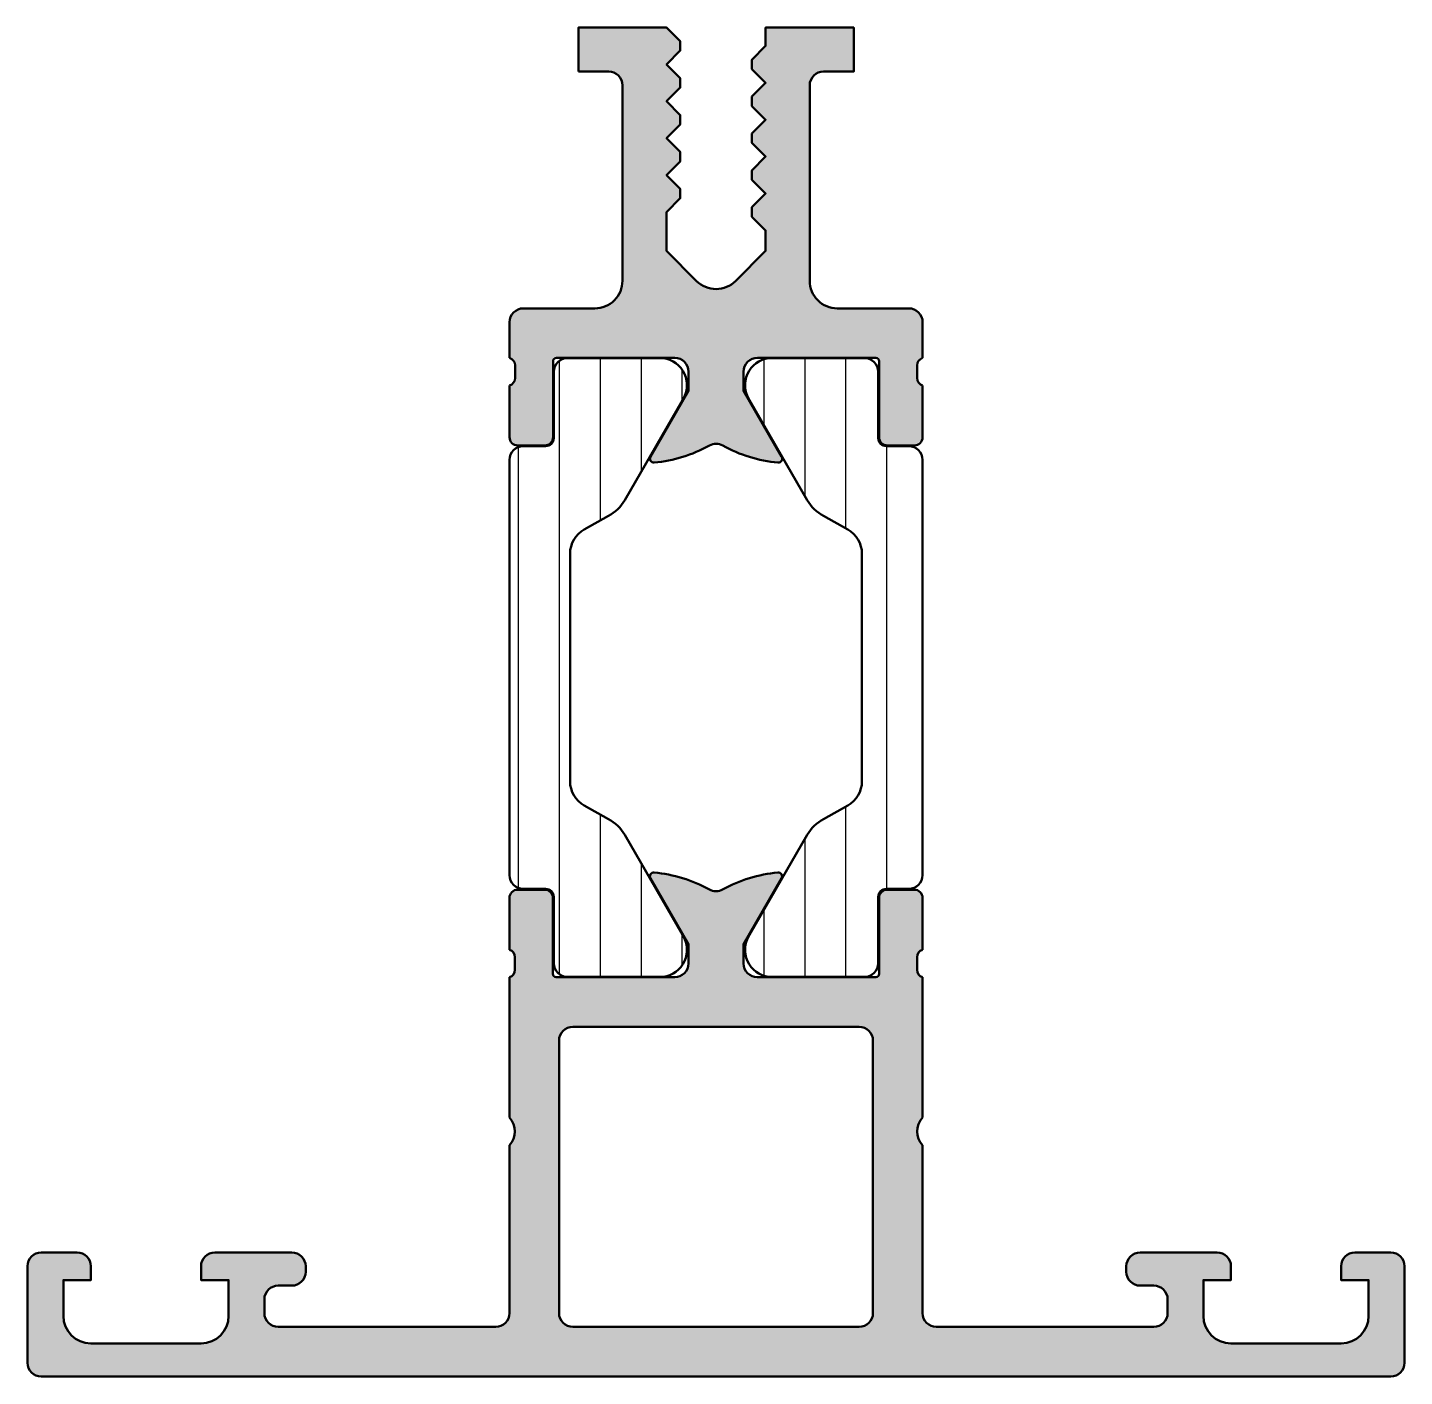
# Model space of a CAD drawing. Extents: x 0 to 50, y 0 to 49.
import ezdxf

# ---------------------------------------------------------------- set-up
doc = ezdxf.new("R2010")
doc.units = 0
for name, color, linetype, lineweight in [('0S-Alu contour', 7, 'Continuous', 50), ('0S-Alu hatch', 252, 'Continuous', 25), ('0S-Plastic contour', 254, 'Continuous', 50), ('0S-Plastic hatch', 253, 'Continuous', 25)]:
    doc.layers.add(name, color=color, linetype=linetype, lineweight=lineweight)
pattern_1 = [(90, (0, 0), (-1.4859, 0), [])]

# ---------------------------------------------------------------- blocks, each defined once
blk = doc.blocks.new('182980__7C11D8FB_0CF7_4A8F_8406_212386BD556A_')
at = {"layer": '0S-Alu hatch'}
h = blk.add_hatch(color=256, dxfattribs=at)
edge = h.paths.add_edge_path()
edge.add_ellipse((16.97482916769313, 8.900002002716068), major_axis=(-0.7255463557204891, 0), ratio=1, start_angle=136.3714457846735, end_angle=223.6285542153258, ccw=False)
edge.add_line((17.5, 8.399389266967773), (17.5, 2.299873352050778))
edge.add_ellipse((17.00014272224261, 2.299860329515201), major_axis=(-0.4998572779270275, 0), ratio=1, start_angle=89.9985073012644, end_angle=180.0014926988847, ccw=False)
edge.add_line((17.00012969970704, 1.800003051757808), (9.100006103515632, 1.800003051757812))
edge.add_ellipse((9.100030243270536, 2.300027191512723), major_axis=(-0.5000241403376104, 0), ratio=1, start_angle=0.0027660786490741884, end_angle=89.99723392139799, ccw=False)
edge.add_line((8.600006103515625, 2.300003051757408), (8.600006103515625, 2.799995422363288))
edge.add_ellipse((9.100039570247468, 2.799961955631437), major_axis=(-0.5000334678517899, 0), ratio=1, start_angle=270.00383474829863, end_angle=359.9961652517401, ccw=False)
edge.add_line((9.100006103515625, 3.299995422363281), (9.600006103515625, 3.29999542236328))
edge.add_arc((9.600016185610272, 3.799985340268632), 0.4999899180070022, 269.9988446537596, 360.0011553462965)
edge.add_line((10.10000610351562, 3.79999542236377), (10.10000610351562, 3.999999999999998))
edge.add_arc((9.600013538166358, 4.000007434650731), 0.4999925654045416, 359.9991480391321, 450.0008519608847)
edge.add_line((9.60000610351564, 4.499999999999998), (6.800018310546853, 4.5))
edge.add_arc((6.800021051414475, 3.9999972591324), 0.5000027408751186, 90.00031407857217, 179.9996859215192)
edge.add_line((6.300018310546869, 3.999999999999224), (6.300018310546867, 3.5))
edge.add_line((6.300018310546867, 3.5), (7.300018310546867, 3.5))
edge.add_line((7.300018310546867, 3.5), (7.300018310546867, 2.199996948242192))
edge.add_ellipse((6.299998503320599, 2.200016755468455), major_axis=(-1.000019807422427, 0), ratio=1, start_angle=90.00113484799061, end_angle=179.9988651523921, ccw=False)
edge.add_line((6.300018310546867, 1.199996948242187), (2.300018310546875, 1.199996948242187))
edge.add_ellipse((2.300038117773153, 2.20001675546848), major_axis=(-1.000019807422452, 0), ratio=1, start_angle=0.0011348482502739898, end_angle=89.99886515200882, ccw=False)
edge.add_line((1.300018310546861, 2.199996948237678), (1.300018310546867, 3.5))
edge.add_line((1.300018310546867, 3.5), (2.300018310546867, 3.5))
edge.add_line((2.300018310546867, 3.5), (2.300018310546867, 4))
edge.add_arc((1.800015569679274, 3.999997259132399), 0.5000027408750986, 0.0003140784807261, 89.99968592143028)
edge.add_line((1.800018310546875, 4.499999999999985), (0.5000000000000071, 4.499999999999999))
edge.add_arc((0.5000552613421334, 3.999944738657865), 0.5000552643956128, 90.00633178351664, 179.99366821645)
edge.add_line((-8e-16, 4.000000000000282), (-7.1e-15, 0.4999923706054697))
edge.add_arc((0.5000394571300788, 0.5000394577903686), 0.5000394593471139, 180.0053953680964, 269.9954789027448)
edge.add_line((0.5000000000000073, -3e-15), (49.5, 0))
edge.add_arc((49.49996054780361, 0.5000394528566006), 0.5000394544129535, 270.0045205319861, 359.9946051972709)
edge.add_line((50, 0.4999923706055203), (50, 4))
edge.add_arc((49.49994489644383, 3.999944896443836), 0.5000551065922316, 0.0063137065699082, 89.99368629343218)
edge.add_line((49.5, 4.5), (48.19998168945312, 4.5))
edge.add_arc((48.19998443032073, 3.999997259132392), 0.5000027408751199, 90.00031407857054, 179.9996859215192)
edge.add_line((47.69998168945313, 3.999999999999216), (47.69998168945313, 3.5))
edge.add_line((47.69998168945313, 3.5), (48.69998168945312, 3.5))
edge.add_line((48.69998168945312, 3.5), (48.69998168945312, 2.199996948242186))
edge.add_ellipse((47.69996188222684, 2.200016755468469), major_axis=(-1.000019807422439, 0), ratio=1, start_angle=90.00113484799141, end_angle=179.9988651523921, ccw=False)
edge.add_line((47.69998168945313, 1.199996948242187), (43.69998168945312, 1.199996948242187))
edge.add_ellipse((43.70000150926308, 2.20001676805215), major_axis=(-1.000019820006371, 0), ratio=1, start_angle=0.0011355686983733904, end_angle=89.99886443104532, ccw=False)
edge.add_line((42.69998168945313, 2.199996948246661), (42.69998168945313, 3.499999999999999))
edge.add_line((42.69998168945313, 3.499999999999999), (43.69998168945312, 3.5))
edge.add_line((43.69998168945312, 3.5), (43.69998168945312, 4))
edge.add_arc((43.19997894858551, 3.999997259132392), 0.5000027408751199, 0.0003140784807261, 89.99968592142947)
edge.add_line((43.19998168945312, 4.5), (40.39999389648437, 4.5))
edge.add_arc((40.39998662001301, 4.000007276471371), 0.4999927235815766, 89.99916616566739, 180.0008338344376)
edge.add_line((39.89999389648438, 3.99999999999909), (39.89999389648438, 3.799995422363282))
edge.add_arc((40.39998381438971, 3.79998534026862), 0.4999899180069894, 179.9988446537035, 270.0011553462419)
edge.add_line((40.39999389648437, 3.299995422363282), (40.89999389648437, 3.299995422363281))
edge.add_ellipse((40.89996050886197, 2.79996203474088), major_axis=(-0.5000333887370598, 0), ratio=1, start_angle=180.0038256842582, end_angle=269.9961743157635, ccw=False)
edge.add_line((41.39999389648437, 2.799995422363475), (41.39999389648437, 2.30000305175781))
edge.add_ellipse((40.89996975672945, 2.300027191512736), major_axis=(-0.500024140337627, 0), ratio=1, start_angle=90.00276607860542, end_angle=179.9972339216146, ccw=False)
edge.add_line((40.89999389648438, 1.800003051757811), (33.00072479248047, 1.800003051757812))
edge.add_ellipse((33.00071185220116, 2.300714903958972), major_axis=(-0.5007118523683728, 0), ratio=1, start_angle=-0.00148073889670286, end_angle=90.0014807386462, ccw=False)
edge.add_line((32.5, 2.300727844240484), (32.5, 8.399389266967773))
edge.add_ellipse((33.02516353805666, 8.900002002716066), major_axis=(-0.7255410759547516, 0), ratio=1, start_angle=-43.628951661219105, end_angle=43.62895166121922, ccw=False)
edge.add_line((32.5, 9.400614738464359), (32.5, 14.49999999999999))
edge.add_ellipse((32.57883644654305, 14.76752059199311), major_axis=(-0.2788950563274344, 0), ratio=1, start_angle=-1.164589374097602, end_angle=73.58012358050792, ccw=False)
edge.add_line((32.29999899999999, 14.77318899999149), (32.299999, 15.22678299999148))
edge.add_ellipse((32.57886709564316, 15.23244365946856), major_axis=(-0.2789255417371438, 0), ratio=1, start_angle=-73.57540544464632, end_angle=1.162870072890314, ccw=False)
edge.add_line((32.5, 15.49998699999149), (32.5, 17.379998))
edge.add_arc((32.19999999999999, 17.379998), 0.3000000000000043, 0, 90)
edge.add_line((32.19999999999999, 17.67999800000001), (31.22002568095721, 17.679998))
edge.add_arc((31.2200256809572, 17.379998), 0.2999999999999971, 89.99999999999864, 180)
edge.add_line((30.92002568095721, 17.379998), (30.92002568095721, 14.62))
edge.add_ellipse((30.80003331035173, 14.62000000000001), major_axis=(-0.1199923706054804, 0), ratio=1, start_angle=90.00000000000341, end_angle=180, ccw=False)
edge.add_line((30.80003331035173, 14.50000762939453), (26.5, 14.50000762939453))
edge.add_ellipse((26.49998695941761, 14.99999458867136), major_axis=(-0.499986959446895, 0), ratio=1, start_angle=-0.0006201089120168035, end_angle=90.00149437964171, ccw=False)
edge.add_line((26, 15.00000000000134), (26, 15.70000457763672))
edge.add_line((26, 15.70000457763672), (27.38140259172144, 18.09267191012677))
edge.add_arc((27.2601589356456, 18.16267173770775), 0.1400000000000063, 330.0000814796153, 455.3114596295713)
edge.add_arc((27.72202893324025, 13.19466785351527), 5.12942747096595, 95.31145962957424, 118.9170558925146)
edge.add_ellipse((24.99995884656148, 18.12222182014767), major_axis=(-0.499999999999994, 0), ratio=1, start_angle=61.0799284983778, end_angle=118.917055892516, ccw=False)
edge.add_arc((22.2783645040374, 13.19614163861256), 5.127907401527864, 61.07992849837912, 84.69171343872027)
edge.add_arc((22.73981874182895, 18.16265754341349), 0.1399999999999993, 84.69171343872083, 209.9999185203798)
edge.add_line((22.61857508575312, 18.09265771583253), (23.99996948242188, 15.7000045776367))
edge.add_line((23.99996948242188, 15.7000045776367), (23.99996948242187, 15))
edge.add_ellipse((23.4999930252643, 14.99998408625106), major_axis=(-0.4999764574108247, 0), ratio=1, start_angle=89.9973020619488, end_angle=180.0018236671036, ccw=False)
edge.add_line((23.49996948242188, 14.50000762939453), (19.19989183891538, 14.50000017325035))
edge.add_ellipse((19.19989183891538, 14.62), major_axis=(-0.1199998267496465, 0), ratio=1, start_angle=0, end_angle=90, ccw=False)
edge.add_line((19.07989201216574, 14.62), (19.07989201216574, 17.379998))
edge.add_arc((18.77989201216573, 17.379998), 0.3000000000000114, 0, 89.99999999999864)
edge.add_line((18.77989201216574, 17.67999800000001), (17.79991769312296, 17.679998))
edge.add_arc((17.79991769312295, 17.379998), 0.2999999999999971, 89.99999999999729, 180)
edge.add_line((17.49991769312295, 17.379998), (17.49991769312294, 15.4999869999915))
edge.add_ellipse((17.42105059747979, 15.23244365946857), major_axis=(-0.2789255417371352, 0), ratio=1, start_angle=178.8371299271085, end_angle=253.5754054446472, ccw=False)
edge.add_line((17.69991869312294, 15.22678299999149), (17.69991869312295, 14.77318899999148))
edge.add_ellipse((17.42119599720329, 14.76752292472626), major_axis=(-0.278780281995756, 0), ratio=1, start_angle=106.4198764194916, end_angle=181.1645893740935, ccw=False)
edge.add_line((17.49999999999999, 14.50011242610504), (17.50000000000001, 9.400614738464355))
edge = h.paths.add_edge_path()
edge.add_line((19.30001831054688, 2.300727844238286), (19.30001831054687, 12.20030212402344))
edge.add_ellipse((19.80088856640577, 12.19943130707693), major_axis=(-0.500871012862905, 0), ratio=1, start_angle=270.05067690579847, end_angle=359.9003852097272, ccw=False)
edge.add_line((19.80044555664061, 12.70030212402343), (30.20074368473953, 12.69999693931486))
edge.add_ellipse((30.20074544774687, 12.20073018003293), major_axis=(-0.4992667592850363, 0), ratio=1, start_angle=180.0000930339087, end_angle=270.0002023224622, ccw=False)
edge.add_line((30.70001220703125, 12.20073099075048), (30.70001220703125, 2.299873352050061))
edge.add_ellipse((30.20015478497299, 2.299860473816071), major_axis=(-0.4998574222241548, 0), ratio=1, start_angle=89.99852384207242, end_angle=180.0014761578453, ccw=False)
edge.add_line((30.20014190673828, 1.800003051757812), (19.80074310302735, 1.800003051757817))
edge.add_ellipse((19.80072000621271, 2.300704747423645), major_axis=(-0.5007016961985437, 0), ratio=1, start_angle=-0.0026429907421743337, end_angle=90.00264299084512, ccw=False)
at = {"layer": '0S-Alu contour', "color": 7}
for points in [[(22.61857508575312, 18.09265771583253), (23.99996948242188, 15.7000045776367), (23.99996948242187, 15)], [(26, 15.00000000000134), (26, 15.70000457763672), (27.38140259172144, 18.09267191012677)], [(18.77989201216574, 17.67999800000001), (17.79991769312296, 17.679998)], [(32.19999999999999, 17.67999800000001), (31.22002568095721, 17.679998)], [(17.49991769312295, 17.379998), (17.49991769312294, 15.4999869999915)], [(19.07989201216574, 14.62), (19.07989201216574, 17.379998)], [(30.92002568095721, 17.379998), (30.92002568095721, 14.62)], [(32.5, 15.49998699999149), (32.5, 17.379998)], [(17.69991869312294, 15.22678299999149), (17.69991869312295, 14.77318899999148)], [(32.29999899999999, 14.77318899999149), (32.299999, 15.22678299999148)], [(17.49999999999999, 14.50011242610504), (17.50000000000001, 9.400614738464355)], [(23.49996948242188, 14.50000762939453), (19.19989183891538, 14.50000017325035)], [(30.80003331035173, 14.50000762939453), (26.5, 14.50000762939453)], [(32.5, 9.400614738464359), (32.5, 14.49999999999999)], [(19.80044555664061, 12.70030212402343), (30.20074368473953, 12.69999693931486)], [(19.30001831054688, 2.300727844238286), (19.30001831054687, 12.20030212402344)], [(30.70001220703125, 12.20073099075048), (30.70001220703125, 2.299873352050061)], [(17.5, 8.399389266967773), (17.5, 2.299873352050778)], [(32.5, 2.300727844240484), (32.5, 8.399389266967773)], [(1.800018310546875, 4.499999999999985), (0.5000000000000071, 4.499999999999999)], [(9.60000610351564, 4.499999999999998), (6.800018310546853, 4.5)], [(43.19998168945312, 4.5), (40.39999389648437, 4.5)], [(49.5, 4.5), (48.19998168945312, 4.5)], [(-8e-16, 4.000000000000282), (-7.1e-15, 0.4999923706054697)], [(1.300018310546861, 2.199996948237678), (1.300018310546867, 3.5), (2.300018310546867, 3.5), (2.300018310546867, 4)], [(6.300018310546869, 3.999999999999224), (6.300018310546867, 3.5), (7.300018310546867, 3.5), (7.300018310546867, 2.199996948242192)], [(10.10000610351562, 3.79999542236377), (10.10000610351562, 3.999999999999998)], [(39.89999389648438, 3.99999999999909), (39.89999389648438, 3.799995422363282)], [(42.69998168945313, 2.199996948246661), (42.69998168945313, 3.499999999999999), (43.69998168945312, 3.5), (43.69998168945312, 4)], [(47.69998168945313, 3.999999999999216), (47.69998168945313, 3.5), (48.69998168945312, 3.5), (48.69998168945312, 2.199996948242186)], [(50, 0.4999923706055203), (50, 4)], [(9.100006103515625, 3.299995422363281), (9.600006103515625, 3.29999542236328)], [(40.39999389648437, 3.299995422363282), (40.89999389648437, 3.299995422363281)], [(8.600006103515625, 2.300003051757408), (8.600006103515625, 2.799995422363288)], [(41.39999389648437, 2.799995422363475), (41.39999389648437, 2.30000305175781)], [(17.00012969970704, 1.800003051757808), (9.100006103515632, 1.800003051757812)], [(30.20014190673828, 1.800003051757812), (19.80074310302735, 1.800003051757817)], [(40.89999389648438, 1.800003051757811), (33.00072479248047, 1.800003051757812)], [(6.300018310546867, 1.199996948242187), (2.300018310546875, 1.199996948242187)], [(47.69998168945313, 1.199996948242187), (43.69998168945312, 1.199996948242187)], [(0.5000000000000073, -3e-15), (49.5, 0)]]:
    blk.add_lwpolyline(points, dxfattribs=at)
for centre, radius, start, end in [((22.73981874182895, 18.16265754341349), 0.1399999999999993, 84.69171343872083, 209.9999185203798), ((22.2783645040374, 13.19614163861256), 5.127907401527864, 61.07992849837912, 84.69171343872027), ((27.72202893324025, 13.19466785351527), 5.12942747096595, 95.31145962957424, 118.9170558925146), ((27.2601589356456, 18.16267173770775), 0.1400000000000063, 330.0000814796153, 95.31145962957135), ((17.79991769312295, 17.379998), 0.2999999999999971, 89.99999999999729, 180), ((18.77989201216573, 17.379998), 0.3000000000000114, 0, 89.99999999999864), ((31.2200256809572, 17.379998), 0.2999999999999971, 89.99999999999864, 180), ((32.19999999999999, 17.379998), 0.3000000000000043, 0, 90), ((0.5000552613421334, 3.999944738657865), 0.5000552643956128, 90.00633178351664, 179.99366821645), ((1.800015569679274, 3.999997259132399), 0.5000027408750986, 0.0003140784807261, 89.99968592143028), ((6.800021051414475, 3.9999972591324), 0.5000027408751186, 90.00031407857217, 179.9996859215192), ((9.600013538166358, 4.000007434650731), 0.4999925654045416, 359.9991480391321, 90.00085196088472), ((40.39998662001301, 4.000007276471371), 0.4999927235815766, 89.99916616566739, 180.0008338344376), ((43.19997894858551, 3.999997259132392), 0.5000027408751199, 0.0003140784807261, 89.99968592142947), ((48.19998443032073, 3.999997259132392), 0.5000027408751199, 90.00031407857054, 179.9996859215192), ((49.49994489644383, 3.999944896443836), 0.5000551065922316, 0.0063137065699082, 89.99368629343218), ((9.600016185610272, 3.799985340268632), 0.4999899180070022, 269.9988446537596, 0.0011553462965218), ((40.39998381438971, 3.79998534026862), 0.4999899180069894, 179.9988446537035, 270.0011553462419), ((0.5000394571300788, 0.5000394577903686), 0.5000394593471139, 180.0053953680964, 269.9954789027448), ((49.49996054780361, 0.5000394528566006), 0.5000394544129535, 270.0045205319861, 359.9946051972709)]:
    blk.add_arc(centre, radius, start, end, dxfattribs=at)
at = {"layer": '0S-Alu contour', "color": 7, "extrusion": (0, 0, -1)}
for centre, radius, start, end in [((-24.99995884656148, 18.12222182014767), 0.499999999999994, 241.082944107484, 298.9200715016222), ((-17.42105059747979, 15.23244365946857), 0.2789255417371352, 106.4245945553528, 181.1628700728915), ((-32.57886709564316, 15.23244365946856), 0.2789255417371438, 358.8371299271097, 73.57540544464624), ((-17.42119599720329, 14.76752292472626), 0.2787802819957561, 178.8354106259065, 253.5801235805084), ((-19.19989183891538, 14.62), 0.1199998267496465, 270, 0), ((-23.4999930252643, 14.99998408625106), 0.4999764574108247, 179.9981763328964, 270.0026979380512), ((-26.49998695941761, 14.99999458867136), 0.499986959446895, 269.9985056203583, 0.0006201089119622), ((-30.80003331035173, 14.62000000000001), 0.1199923706054804, 180, 269.9999999999966), ((-32.57883644654305, 14.76752059199311), 0.2788950563274344, 286.4198764194922, 1.16458937409755), ((-19.80088856640577, 12.19943130707693), 0.500871012862905, 0.0996147902728162, 89.94932309420155), ((-30.20074544774687, 12.20073018003293), 0.4992667592850363, 89.99979767753779, 179.9999069660913), ((-16.97482916769313, 8.900002002716068), 0.7255463557204891, 136.3714457846742, 223.6285542153265), ((-33.02516353805666, 8.900002002716066), 0.7255410759547516, 316.3710483387809, 43.62895166121909), ((-9.100039570247468, 2.799961955631437), 0.5000334678517899, 0.003834748259922, 89.99616525170136), ((-40.89996050886197, 2.79996203474088), 0.5000333887370598, 90.0038256842365, 179.9961743157418), ((-2.300038117773153, 2.20001675546848), 1.000019807422452, 270.0011348479912, 359.9988651517497), ((-6.299998503320599, 2.200016755468455), 1.000019807422427, 180.0011348476079, 269.9988651520094), ((-9.100030243270536, 2.300027191512723), 0.5000241403376104, 270.002766078602, 359.9972339213509), ((-17.00014272224261, 2.299860329515201), 0.4998572779270276, 179.9985073011153, 270.0014926987356), ((-19.80072000621271, 2.300704747423645), 0.5007016961985437, 269.9973570091549, 0.0026429907422834), ((-30.20015478497299, 2.299860473816071), 0.4998574222241549, 179.9985238421547, 270.0014761579276), ((-33.00071185220116, 2.300714903958972), 0.5007118523683728, 269.9985192613538, 0.0014807388965784), ((-40.89996975672945, 2.300027191512736), 0.500024140337627, 180.0027660783855, 269.9972339213946), ((-43.70000150926308, 2.20001676805215), 1.000019820006371, 270.0011355689547, 359.9988644313016), ((-47.69996188222684, 2.200016755468469), 1.000019807422439, 180.0011348476079, 269.9988651520086)]:
    blk.add_arc(centre, radius, start, end, dxfattribs=at)
blk = doc.blocks.new('224093__702224D4_3027_493A_8EE8_00DF2E1BBBB5___EFA3CB7C_6F5E_42E2_982C_F01809F580FB_')
at = {"layer": '0S-Plastic hatch'}
h = blk.add_hatch(dxfattribs=at)
h.set_pattern_fill('ANSI31', color=256, scale=0.4680000000000001, angle=45, style=0)
h.set_pattern_definition(pattern_1)
edge = h.paths.add_edge_path()
edge.add_line((30.30000100000032, 29.88555443619249), (30.30000100000032, 21.6144435638075))
edge.add_ellipse((29.30000100000031, 21.61444356380751), major_axis=(-1.000000000000014, 0), ratio=1, start_angle=119.3063529835259, end_angle=180, ccw=False)
edge.add_line((29.7894801442, 20.74242855969717), (28.90625005332524, 20.24665416708351))
edge.add_arc((29.61032458691655, 18.92216216969441), 1.499999999999857, 117.994254635755, 150.0000034006565)
edge.add_line((28.31128643672553, 19.67216209259298), (26.21451850190053, 16.04045299999999))
edge.add_arc((27.05577115089188, 15.49981807472284), 0.999996070924473, 147.2729839001593, 261.8183919481003)
edge.add_line((26.91346050190053, 14.50999999999999), (30.390002, 14.50999999999999))
edge.add_arc((30.39000463962508, 15.00999597743861), 0.4999959774455833, 269.9996975188141, 360.0003024817733)
edge.add_line((30.89000061706369, 15.00999861706881), (30.88966866666667, 17.40999699999999))
edge.add_ellipse((31.18966866666666, 17.40999700000001), major_axis=(-0.2999999999999864, 0), ratio=1, start_angle=269.99999999999727, end_angle=360, ccw=False)
edge.add_line((31.18966866666667, 17.709997), (32, 17.70999699999999))
edge.add_arc((32.00000000000001, 18.20999699999997), 0.4999999999999894, 269.9999999999984, 360)
edge.add_line((32.5, 18.20999699999997), (32.5, 33.29000099999999))
edge.add_arc((32.00000000000001, 33.29000099999999), 0.4999999999999965, 0, 90.00000000000081)
edge.add_line((32, 33.79000099999999), (31.18966866666667, 33.79000099999999))
edge.add_ellipse((31.18966866666669, 34.09000100000001), major_axis=(-0.3000000000000184, 0), ratio=1, start_angle=0, end_angle=89.99999999999591, ccw=False)
edge.add_line((30.88966866666667, 34.09000100000001), (30.89000061706369, 36.48999938293631))
edge.add_arc((30.39000463962505, 36.49000202256135), 0.499995977445601, 359.9996975182267, 450.0003024811814)
edge.add_line((30.39000200000001, 36.98999799999999), (26.91346050190053, 36.98999799999999))
edge.add_arc((27.05577115089188, 36.00017992527713), 0.9999960709244753, 98.18160805189974, 212.7270160998398)
edge.add_line((26.21451850190053, 35.45954499999999), (28.31128643672554, 31.827835907407))
edge.add_arc((29.61032458691679, 32.57783583030577), 1.500000000000157, 209.9999965993458, 242.0057453642401)
edge.add_line((28.90625005332524, 31.25334383291647), (29.78948014420001, 30.75756944030282))
edge.add_ellipse((29.30000100000043, 29.88555443619255), major_axis=(-0.9999999999998852, 0), ratio=1, start_angle=180, end_angle=240.69364701647788, ccw=False)
at = {"layer": '0S-Plastic contour', "color": 7}
for points in [[(30.39000200000001, 36.98999799999999), (26.91346050190053, 36.98999799999999)], [(30.88966866666667, 34.09000100000001), (30.89000061706369, 36.48999938293631)], [(26.21451850190053, 35.45954499999999), (28.31128643672554, 31.827835907407)], [(32, 33.79000099999999), (31.18966866666667, 33.79000099999999)], [(32.5, 18.20999699999997), (32.5, 33.29000099999999)], [(28.90625005332524, 31.25334383291647), (29.78948014420001, 30.75756944030282)], [(30.30000100000032, 29.88555443619249), (30.30000100000032, 21.6144435638075)], [(29.7894801442, 20.74242855969717), (28.90625005332524, 20.24665416708351)], [(28.31128643672553, 19.67216209259298), (26.21451850190053, 16.04045299999999)], [(31.18966866666667, 17.709997), (32, 17.70999699999999)], [(30.89000061706369, 15.00999861706881), (30.88966866666667, 17.40999699999999)], [(26.91346050190053, 14.50999999999999), (30.390002, 14.50999999999999)]]:
    blk.add_lwpolyline(points, dxfattribs=at)
for centre, radius, start, end in [((27.05577115089188, 36.00017992527713), 0.9999960709244753, 98.18160805189974, 212.7270160998398), ((30.39000463962505, 36.49000202256135), 0.499995977445601, 359.9996975182267, 90.0003024811814), ((32.00000000000001, 33.29000099999999), 0.4999999999999965, 0, 90.00000000000081), ((29.61032458691679, 32.57783583030577), 1.500000000000157, 209.9999965993458, 242.0057453642401), ((29.61032458691655, 18.92216216969441), 1.499999999999857, 117.994254635755, 150.0000034006565), ((32.00000000000001, 18.20999699999997), 0.4999999999999894, 269.9999999999984, 0), ((27.05577115089188, 15.49981807472284), 0.999996070924473, 147.2729839001593, 261.8183919481003), ((30.39000463962508, 15.00999597743861), 0.4999959774455833, 269.9996975188141, 0.0003024817733149)]:
    blk.add_arc(centre, radius, start, end, dxfattribs=at)
at = {"layer": '0S-Plastic contour', "color": 7, "extrusion": (0, 0, -1)}
for centre, radius, start, end in [((-31.18966866666669, 34.09000100000001), 0.3000000000000185, 270.0000000000041, 0), ((-29.30000100000043, 29.88555443619255), 0.9999999999998852, 119.3063529835221, 180), ((-29.30000100000031, 21.61444356380751), 1.000000000000014, 180, 240.6936470164741), ((-31.18966866666666, 17.40999700000001), 0.2999999999999865, 0, 90.00000000000273)]:
    blk.add_arc(centre, radius, start, end, dxfattribs=at)
blk = doc.blocks.new('224093__528759BC_19CE_4991_B3CB_30F6598BF471___5B20B660_155D_4303_90AB_DF1F5BD85E78_')
at = {"layer": '0S-Plastic hatch'}
h = blk.add_hatch(dxfattribs=at)
h.set_pattern_fill('ANSI31', color=256, scale=0.4680000000000001, angle=45, style=0)
h.set_pattern_definition(pattern_1)
edge = h.paths.add_edge_path()
edge.add_line((19.69999899999968, 29.88555443619249), (19.69999899999968, 21.6144435638075))
edge.add_arc((20.69999899999968, 21.6144435638075), 0.9999999999999964, 180, 240.693647016474)
edge.add_line((20.21051985579999, 20.74242855969717), (21.09374994667476, 20.24665416708351))
edge.add_ellipse((20.38967541308338, 18.92216216969432), major_axis=(-1.499999999999977, 0), ratio=1, start_angle=209.9999965993451, end_angle=242.0057453642439, ccw=False)
edge.add_line((21.68871356327448, 19.67216209259299), (23.78548149809947, 16.040453))
edge.add_ellipse((22.94422884910812, 15.49981807472285), major_axis=(-0.999996070924481, 0), ratio=1, start_angle=98.18160805189962, end_angle=212.72701609984, ccw=False)
edge.add_line((23.08653949809947, 14.51), (19.609998, 14.51))
edge.add_ellipse((19.60999536037492, 15.00999597743861), major_axis=(-0.4999959774455797, 0), ratio=1, start_angle=-0.0003024817733034979, end_angle=90.00030248118668, ccw=False)
edge.add_line((19.10999938293631, 15.00999861706881), (19.11033133333333, 17.409997))
edge.add_arc((18.81033133333334, 17.409997), 0.2999999999999971, 0, 90.00000000000067)
edge.add_line((18.81033133333333, 17.709997), (18, 17.709997))
edge.add_ellipse((18, 18.209997), major_axis=(-0.5000000000000071, 0), ratio=1, start_angle=0, end_angle=89.9999999999992, ccw=False)
edge.add_line((17.5, 18.209997), (17.5, 33.290001))
edge.add_ellipse((18, 33.29000099999999), major_axis=(-0.5000000000000036, 0), ratio=1, start_angle=270.0000000000004, end_angle=360, ccw=False)
edge.add_line((18, 33.79000099999999), (18.81033133333333, 33.79000099999999))
edge.add_arc((18.81033133333334, 34.090001), 0.2999999999999971, 269.9999999999986, 360)
edge.add_line((19.11033133333334, 34.090001), (19.10999938293631, 36.48999938293631))
edge.add_ellipse((19.60999536037494, 36.49000202256136), major_axis=(-0.4999959774455939, 0), ratio=1, start_angle=-90.00030248118378, end_angle=0.0003024817733034979, ccw=False)
edge.add_line((19.60999799999999, 36.98999799999999), (23.08653949809948, 36.98999799999999))
edge.add_ellipse((22.94422884910813, 36.00017992527714), major_axis=(-0.9999960709244808, 0), ratio=1, start_angle=147.27298390016, end_angle=261.8183919481004, ccw=False)
edge.add_line((23.78548149809947, 35.45954499999999), (21.68871356327447, 31.827835907407))
edge.add_ellipse((20.38967541308333, 32.57783583030567), major_axis=(-1.500000000000007, 0), ratio=1, start_angle=117.9942546357577, end_angle=150.0000034006555, ccw=False)
edge.add_line((21.09374994667477, 31.25334383291647), (20.21051985579999, 30.75756944030282))
edge.add_arc((20.69999899999968, 29.8855544361925), 0.9999999999999918, 119.3063529835257, 180)
at = {"layer": '0S-Plastic contour', "color": 7}
for points in [[(19.60999799999999, 36.98999799999999), (23.08653949809948, 36.98999799999999)], [(19.11033133333334, 34.090001), (19.10999938293631, 36.48999938293631)], [(23.78548149809947, 35.45954499999999), (21.68871356327447, 31.827835907407)], [(18, 33.79000099999999), (18.81033133333333, 33.79000099999999)], [(17.5, 18.209997), (17.5, 33.290001)], [(21.09374994667477, 31.25334383291647), (20.21051985579999, 30.75756944030282)], [(19.69999899999968, 29.88555443619249), (19.69999899999968, 21.6144435638075)], [(20.21051985579999, 20.74242855969717), (21.09374994667476, 20.24665416708351)], [(21.68871356327448, 19.67216209259299), (23.78548149809947, 16.040453)], [(18.81033133333333, 17.709997), (18, 17.709997)], [(19.10999938293631, 15.00999861706881), (19.11033133333333, 17.409997)], [(23.08653949809947, 14.51), (19.609998, 14.51)]]:
    blk.add_lwpolyline(points, dxfattribs=at)
at = {"layer": '0S-Plastic contour', "color": 7, "extrusion": (0, 0, -1)}
for centre, radius, start, end in [((-19.60999536037494, 36.49000202256136), 0.4999959774455939, 359.9996975182267, 90.00030248118382), ((-22.94422884910813, 36.00017992527714), 0.9999960709244808, 98.18160805189959, 212.7270160998401), ((-18, 33.29000099999999), 0.5000000000000036, 0, 89.99999999999959), ((-20.38967541308333, 32.57783583030567), 1.500000000000007, 209.9999965993446, 242.0057453642423), ((-20.38967541308338, 18.92216216969432), 1.499999999999977, 117.9942546357561, 150.0000034006549), ((-18, 18.209997), 0.5000000000000071, 270.0000000000008, 0), ((-22.94422884910812, 15.49981807472285), 0.999996070924481, 147.27298390016, 261.8183919481004), ((-19.60999536037492, 15.00999597743861), 0.4999959774455797, 269.9996975188133, 0.0003024817733149)]:
    blk.add_arc(centre, radius, start, end, dxfattribs=at)
at = {"layer": '0S-Plastic contour', "color": 7}
for centre, radius, start, end in [((18.81033133333334, 34.090001), 0.2999999999999971, 269.9999999999986, 0), ((20.69999899999968, 29.8855544361925), 0.9999999999999918, 119.3063529835257, 180), ((20.69999899999968, 21.6144435638075), 0.9999999999999964, 180, 240.693647016474), ((18.81033133333334, 17.409997), 0.2999999999999971, 0, 90.00000000000067)]:
    blk.add_arc(centre, radius, start, end, dxfattribs=at)
blk = doc.blocks.new('181790__8E9A992A_650D_451C_9430_9B3D7001266F_')
at = {"layer": '0S-Alu hatch'}
h = blk.add_hatch(color=256, dxfattribs=at)
edge = h.paths.add_edge_path()
edge.add_line((20.00287545447384, 47.39349431028819), (21.10285127882992, 47.39349431028819))
edge.add_ellipse((21.10287414337422, 46.89351741324011), major_axis=(-0.4999768975708903, 0), ratio=1, start_angle=179.9973524744915, end_angle=270.00262020484473, ccw=False)
edge.add_line((21.60285104041133, 46.89349431028905), (21.60285104041134, 39.7934958361671))
edge.add_ellipse((20.6028802852453, 39.79346659133313), major_axis=(-0.9999707555936819, 0), ratio=1, start_angle=89.99832434543782, end_angle=180.0016756547094, ccw=False)
edge.add_line((20.60285104041134, 38.79349583616709), (18.00287593131099, 38.7934958361671))
edge.add_arc((18.0028523911137, 38.29351889954946), 0.4999769371718088, 89.99730236766128, 180.0026429908801)
edge.add_line((17.50287545447384, 38.29349583616685), (17.50287545447384, 36.99350041380382))
edge.add_ellipse((17.4240390079308, 36.7259798218107), major_axis=(-0.2788950563274334, 0), ratio=1, start_angle=178.8354106259032, end_angle=253.5801235805086, ccw=False)
edge.add_line((17.70287645447384, 36.72031141381232), (17.70287645447384, 36.26671741381233))
edge.add_ellipse((17.42400835883067, 36.26105675433527), major_axis=(-0.2789255417371471, 0), ratio=1, start_angle=106.42459455535419, end_angle=181.1628700728881, ccw=False)
edge.add_line((17.50287545447384, 35.99351341381233), (17.50287545447384, 34.11350241380382))
edge.add_arc((17.80287545447386, 34.11350241380383), 0.3000000000000256, 180, 269.9999999999973)
edge.add_line((17.80287545447385, 33.8135024138038), (18.78284977351662, 33.81350241380381))
edge.add_arc((18.78284977351663, 34.1135024138038), 0.2999999999999971, 269.9999999999986, 360)
edge.add_line((19.08284977351662, 34.1135024138038), (19.08284977351662, 36.87350041380381))
edge.add_ellipse((19.20284214412209, 36.87350041380383), major_axis=(-0.1199923706054626, 0), ratio=1, start_angle=269.9999999999949, end_angle=360, ccw=False)
edge.add_line((19.2028421441221, 36.99349278440929), (23.50284493689571, 36.99349278440929))
edge.add_ellipse((23.50286847973812, 36.49351632755272), major_axis=(-0.4999764574108568, 0), ratio=1, start_angle=179.9981763326966, end_angle=270.00269793804955, ccw=False)
edge.add_line((24.00284493689572, 36.49350041380436), (24.00284493689571, 35.7934958361671))
edge.add_line((24.00284493689571, 35.7934958361671), (22.62144594009565, 33.40083473028398))
edge.add_arc((22.74268959617147, 33.330834902703), 0.1400000000000007, 150.0000814796123, 275.3101170445954)
edge.add_arc((22.28098320978746, 38.29834180216042), 5.128917476104893, 275.3101170445953, 298.9179890463656)
edge.add_ellipse((25.00288693753979, 33.37127857447114), major_axis=(-0.5000000000000697, 0), ratio=1, start_angle=241.0807861064645, end_angle=298.91798904636147, ccw=False)
edge.add_arc((27.7246339196063, 38.29780924317205), 5.128375526209838, 241.0807861064612, 264.6904805721474)
edge.add_arc((27.26302949611814, 33.33083715278283), 0.1399999999999996, 264.6904805721508, 389.9999185203829)
edge.add_line((27.38427315219397, 33.40083698036381), (26.00287545447384, 35.7934958361671))
edge.add_line((26.00287545447384, 35.7934958361671), (26.00287545447384, 36.49350041380382))
edge.add_ellipse((26.50286205407754, 36.49350618495185), major_axis=(-0.4999865996370122, 0), ratio=1, start_angle=-90.00153561345883, end_angle=0.0006613423469730151, ccw=False)
edge.add_line((26.50287545447384, 36.99349278440929), (30.80287073164145, 36.99350024041064))
edge.add_ellipse((30.80287073164145, 36.87350041380381), major_axis=(-0.1199998266068291, 0), ratio=1, start_angle=180, end_angle=270.0000000000017, ccw=False)
edge.add_line((30.92287055824828, 36.87350041380381), (30.92287055824828, 34.11350241380381))
edge.add_arc((31.22287055824828, 34.11350241380382), 0.3000000000000043, 180, 270)
edge.add_line((31.22287055824828, 33.81350241380381), (32.20284487729106, 33.8135024138038))
edge.add_arc((32.20284487729106, 34.11350241380382), 0.3000000000000043, 270.0000000000013, 360)
edge.add_line((32.50284487729106, 34.11350241380382), (32.50284487729107, 35.99351341381233))
edge.add_ellipse((32.5817119729342, 36.26105675433525), major_axis=(-0.2789255417371206, 0), ratio=1, start_angle=-1.1628700728890067, end_angle=73.57540544465093, ccw=False)
edge.add_line((32.30284387729107, 36.26671741381232), (32.30284387729107, 36.72031141381232))
edge.add_ellipse((32.58172395257188, 36.7259806883983), major_axis=(-0.2789376938725949, 0), ratio=1, start_angle=-73.58012358050911, end_angle=1.1645893740948168, ccw=False)
edge.add_line((32.5028754534934, 36.99354217900566), (32.50284493689572, 38.2934958361671))
edge.add_arc((32.00286799975824, 38.2935188985533), 0.49997693766937, 359.9973571233023, 449.9991457131135)
edge.add_line((32.00287545447384, 38.79349583616709), (29.40286935095821, 38.7934958361671))
edge.add_ellipse((29.40284010612425, 39.79346659133313), major_axis=(-0.9999707555936748, 0), ratio=1, start_angle=-0.001675654709401897, end_angle=90.00167565456269, ccw=False)
edge.add_line((28.40286935095821, 39.79349583616965), (28.40286935095821, 46.89349431028818))
edge.add_ellipse((28.90284628756521, 46.89351737367025), major_axis=(-0.4999769371389425, 0), ratio=1, start_angle=-90.00261567005481, end_angle=0.0026429907422880206, ccw=False)
edge.add_line((28.90286911253964, 47.39349431028819), (30.00287545447384, 47.39349431028819))
edge.add_line((30.00287545447384, 47.39349431028819), (30.00287545447384, 48.99350041380381))
edge.add_line((30.00287545447384, 48.99350041380381), (26.80286324744259, 48.99350041380381))
edge.add_line((26.80286324744259, 48.99350041380381), (26.80286324744259, 48.32349461546397))
edge.add_line((26.80286324744259, 48.32349461546397), (26.30286324744259, 47.82349461546397))
edge.add_line((26.30286324744259, 47.82349461546397), (26.30286324744259, 47.48349827757334))
edge.add_line((26.30286324744259, 47.48349827757334), (26.80286324744259, 46.98349827757335))
edge.add_line((26.80286324744259, 46.98349827757335), (26.30286324744259, 46.48349827757335))
edge.add_line((26.30286324744259, 46.48349827757335), (26.30286324744259, 46.14349431028819))
edge.add_line((26.30286324744259, 46.14349431028819), (26.80286324744259, 45.64349431028818))
edge.add_line((26.80286324744259, 45.64349431028818), (26.30286324744259, 45.14349431028819))
edge.add_line((26.30286324744259, 45.14349431028819), (26.30286324744259, 44.80349797239756))
edge.add_line((26.30286324744259, 44.80349797239756), (26.80286324744259, 44.30349797239756))
edge.add_line((26.80286324744259, 44.30349797239756), (26.30286324744259, 43.80349797239756))
edge.add_line((26.30286324744259, 43.80349797239756), (26.30286324744259, 43.46349400511241))
edge.add_line((26.30286324744259, 43.46349400511241), (26.80286324744259, 42.96349400511241))
edge.add_line((26.80286324744259, 42.96349400511241), (26.30286324744259, 42.46349400511241))
edge.add_line((26.30286324744259, 42.46349400511241), (26.30286324744259, 42.12349003782725))
edge.add_line((26.30286324744259, 42.12349003782725), (26.80286324744259, 41.62349003782725))
edge.add_line((26.80286324744259, 41.62349003782725), (26.80286324744259, 40.87928074827646))
edge.add_line((26.80286324744259, 40.87928074827646), (25.70996768002544, 39.7863928698585))
edge.add_ellipse((25.00286016588246, 40.49349916662521), major_axis=(-1.000000175742286, 0), ratio=1, start_angle=44.99995067894099, end_angle=135.0000493210589, ccw=False)
edge.add_line((24.29575265173947, 39.7863928698585), (23.20285714392696, 40.87928074827646))
edge.add_line((23.20285714392696, 40.87928074827646), (23.20285714392696, 42.29350346556162))
edge.add_line((23.20285714392696, 42.29350346556162), (23.70285714392696, 42.79349583616709))
edge.add_line((23.70285714392696, 42.79349583616709), (23.70285714392696, 43.13349980345225))
edge.add_line((23.70285714392696, 43.13349980345225), (23.20285714392696, 43.63349980345225))
edge.add_line((23.20285714392696, 43.63349980345225), (23.70285714392696, 44.13349217405772))
edge.add_line((23.70285714392696, 44.13349217405772), (23.70285714392696, 44.47349614134288))
edge.add_line((23.70285714392696, 44.47349614134288), (23.20285714392696, 44.97349614134288))
edge.add_line((23.20285714392696, 44.97349614134288), (23.70285714392696, 45.47349614134287))
edge.add_line((23.70285714392696, 45.47349614134287), (23.70285714392696, 45.81350010862803))
edge.add_line((23.70285714392696, 45.81350010862803), (23.20285714392696, 46.31350010862803))
edge.add_line((23.20285714392696, 46.31350010862803), (23.70285714392696, 46.8134924792335))
edge.add_line((23.70285714392696, 46.8134924792335), (23.70285714392696, 47.15349644651865))
edge.add_line((23.70285714392696, 47.15349644651865), (23.20285714392696, 47.65349644651865))
edge.add_line((23.20285714392696, 47.65349644651865), (23.70285714392696, 48.15349644651866))
edge.add_line((23.70285714392696, 48.15349644651866), (23.70285714392696, 48.49350041380382))
edge.add_line((23.70285714392696, 48.49350041380382), (23.20285714392696, 48.99350041380381))
edge.add_line((23.20285714392696, 48.99350041380381), (20.00287545447384, 48.99350041380381))
edge.add_line((20.00287545447384, 48.99350041380381), (20.00287545447384, 47.39349431028819))
at = {"layer": '0S-Alu contour', "color": 7}
for points in [[(24.29575265173947, 39.7863928698585), (23.20285714392696, 40.87928074827646), (23.20285714392696, 42.29350346556162), (23.70285714392696, 42.79349583616709), (23.70285714392696, 43.13349980345225), (23.20285714392696, 43.63349980345225), (23.70285714392696, 44.13349217405772), (23.70285714392696, 44.47349614134288), (23.20285714392696, 44.97349614134288), (23.70285714392696, 45.47349614134287), (23.70285714392696, 45.81350010862803), (23.20285714392696, 46.31350010862803), (23.70285714392696, 46.8134924792335), (23.70285714392696, 47.15349644651865), (23.20285714392696, 47.65349644651865), (23.70285714392696, 48.15349644651866), (23.70285714392696, 48.49350041380382), (23.20285714392696, 48.99350041380381), (20.00287545447384, 48.99350041380381), (20.00287545447384, 47.39349431028819)], [(28.90286911253964, 47.39349431028819), (30.00287545447384, 47.39349431028819), (30.00287545447384, 48.99350041380381), (26.80286324744259, 48.99350041380381), (26.80286324744259, 48.32349461546397), (26.30286324744259, 47.82349461546397), (26.30286324744259, 47.48349827757334), (26.80286324744259, 46.98349827757335), (26.30286324744259, 46.48349827757335), (26.30286324744259, 46.14349431028819), (26.80286324744259, 45.64349431028818), (26.30286324744259, 45.14349431028819), (26.30286324744259, 44.80349797239756), (26.80286324744259, 44.30349797239756), (26.30286324744259, 43.80349797239756), (26.30286324744259, 43.46349400511241), (26.80286324744259, 42.96349400511241), (26.30286324744259, 42.46349400511241), (26.30286324744259, 42.12349003782725), (26.80286324744259, 41.62349003782725), (26.80286324744259, 40.87928074827646), (25.70996768002544, 39.7863928698585)], [(20.00287545447384, 47.39349431028819), (21.10285127882992, 47.39349431028819)], [(21.60285104041133, 46.89349431028905), (21.60285104041134, 39.7934958361671)], [(28.40286935095821, 39.79349583616965), (28.40286935095821, 46.89349431028818)], [(20.60285104041134, 38.79349583616709), (18.00287593131099, 38.7934958361671)], [(32.00287545447384, 38.79349583616709), (29.40286935095821, 38.7934958361671)], [(17.50287545447384, 38.29349583616685), (17.50287545447384, 36.99350041380382)], [(32.5028754534934, 36.99354217900566), (32.50284493689572, 38.2934958361671)], [(17.70287645447384, 36.72031141381232), (17.70287645447384, 36.26671741381233)], [(19.08284977351662, 34.1135024138038), (19.08284977351662, 36.87350041380381)], [(19.2028421441221, 36.99349278440929), (23.50284493689571, 36.99349278440929)], [(26.50287545447384, 36.99349278440929), (30.80287073164145, 36.99350024041064)], [(30.92287055824828, 36.87350041380381), (30.92287055824828, 34.11350241380381)], [(32.30284387729107, 36.26671741381232), (32.30284387729107, 36.72031141381232)], [(24.00284493689572, 36.49350041380436), (24.00284493689571, 35.7934958361671), (22.62144594009565, 33.40083473028398)], [(27.38427315219397, 33.40083698036381), (26.00287545447384, 35.7934958361671), (26.00287545447384, 36.49350041380382)], [(17.50287545447384, 35.99351341381233), (17.50287545447384, 34.11350241380382)], [(32.50284487729106, 34.11350241380382), (32.50284487729107, 35.99351341381233)], [(17.80287545447385, 33.8135024138038), (18.78284977351662, 33.81350241380381)], [(31.22287055824828, 33.81350241380381), (32.20284487729106, 33.8135024138038)]]:
    blk.add_lwpolyline(points, dxfattribs=at)
at = {"layer": '0S-Alu contour', "color": 7, "extrusion": (0, 0, -1)}
for centre, radius, start, end in [((-21.10287414337422, 46.89351741324011), 0.4999768975708903, 89.99737979515527, 180.0026475255085), ((-28.90284628756521, 46.89351737367025), 0.4999769371389425, 359.9973570092577, 90.0026156700548), ((-20.6028802852453, 39.79346659133313), 0.9999707555936819, 179.9983243452906, 270.0016756545622), ((-25.00286016588246, 40.49349916662521), 1.000000175742286, 224.9999506789411, 315.000049321059), ((-29.40284010612425, 39.79346659133313), 0.9999707555936748, 269.9983243454373, 0.0016756547093753), ((-17.4240390079308, 36.7259798218107), 0.2788950563274334, 106.4198764194914, 181.1645893740969), ((-19.20284214412209, 36.87350041380383), 0.1199923706054626, 0, 90.00000000000509), ((-23.50286847973812, 36.49351632755272), 0.4999764574108568, 89.99730206195046, 180.0018236673034), ((-26.50286205407754, 36.49350618495185), 0.4999865996370123, 359.999338657653, 90.00153561345873), ((-30.80287073164145, 36.87350041380381), 0.1199998266068292, 89.99999999999831, 180), ((-32.58172395257188, 36.7259806883983), 0.2789376938725949, 358.8354106259052, 73.5801235805092), ((-17.42400835883067, 36.26105675433527), 0.2789255417371471, 178.8371299271119, 253.5754054446458), ((-32.5817119729342, 36.26105675433525), 0.2789255417371206, 286.4245945553491, 1.162870072889045), ((-25.00288693753979, 33.37127857447114), 0.5000000000000697, 61.08201095363851, 118.9192138935355)]:
    blk.add_arc(centre, radius, start, end, dxfattribs=at)
at = {"layer": '0S-Alu contour', "color": 7}
for centre, radius, start, end in [((18.0028523911137, 38.29351889954946), 0.4999769371718088, 89.99730236766128, 180.0026429908801), ((32.00286799975824, 38.2935188985533), 0.49997693766937, 359.9973571233023, 89.99914571311353), ((17.80287545447386, 34.11350241380383), 0.3000000000000256, 180, 269.9999999999973), ((18.78284977351663, 34.1135024138038), 0.2999999999999971, 269.9999999999986, 0), ((31.22287055824828, 34.11350241380382), 0.3000000000000043, 180, 270), ((32.20284487729106, 34.11350241380382), 0.3000000000000043, 270.0000000000013, 0), ((22.28098320978746, 38.29834180216042), 5.128917476104893, 275.3101170445953, 298.9179890463656), ((27.7246339196063, 38.29780924317205), 5.128375526209838, 241.0807861064612, 264.6904805721474), ((22.74268959617147, 33.330834902703), 0.1400000000000007, 150.0000814796123, 275.3101170445954), ((27.26302949611814, 33.33083715278283), 0.1399999999999996, 264.6904805721508, 29.99991852038296)]:
    blk.add_arc(centre, radius, start, end, dxfattribs=at)
blk = doc.blocks.new('197150__09F06D7F_D149_4125_8C96_684778715263_')
at = {"layer": '0S-Alu contour', "color": 7}
for name in ['181790__8E9A992A_650D_451C_9430_9B3D7001266F_', '182980__7C11D8FB_0CF7_4A8F_8406_212386BD556A_']:
    blk.add_blockref(name, (0, 0), dxfattribs=at)
at = {"layer": '0S-Plastic contour', "color": 7}
for name in ['224093__528759BC_19CE_4991_B3CB_30F6598BF471___5B20B660_155D_4303_90AB_DF1F5BD85E78_', '224093__702224D4_3027_493A_8EE8_00DF2E1BBBB5___EFA3CB7C_6F5E_42E2_982C_F01809F580FB_']:
    blk.add_blockref(name, (0, 0), dxfattribs=at)

msp = doc.modelspace()

# ---------------------------------------------------------------- block references
at = {"layer": '0S-Alu contour', "color": 7}
msp.add_blockref('197150__09F06D7F_D149_4125_8C96_684778715263_', (0, 0), dxfattribs=at)

doc.saveas('drawing.dxf')
